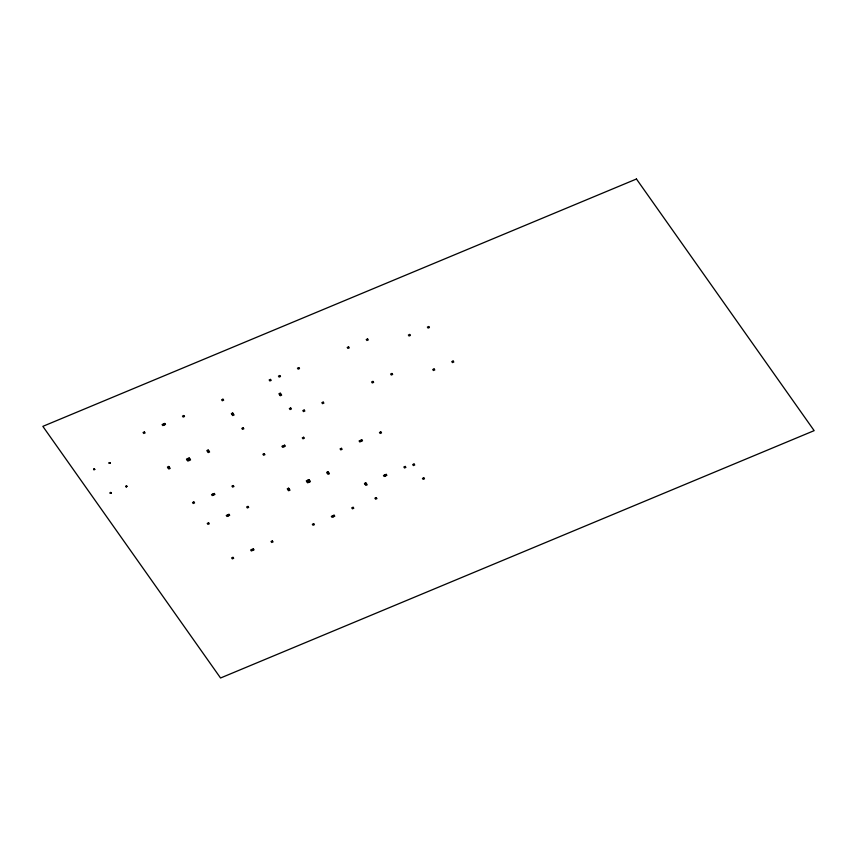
<?xml version="1.0" encoding="UTF-8"?>
<svg xmlns="http://www.w3.org/2000/svg" width="857" height="857" viewBox="0 0 857 857"><rect width="100%" height="100%" fill="white"/><g stroke="black" fill="none" stroke-linecap="round" stroke-linejoin="round"><path stroke-width="1.29" d="M94.741 469.304L94.045 469.936L93.617 469.25M111.26 493.182L110.596 492.4L110.617 493.407M126.493 485.919L125.775 486.712M126.525 486.83C126.407 484.548 125.422 488.308 126.857 486.24M126.836 486.647L126.632 485.973M93.638 469.443L94.677 469.293L93.895 469.111M110.607 493.343L111.035 492.55M110.339 492.518L110.36 493.311M110.21 493.129L111.078 492.539L111.046 493.353M109.353 462.544L109.278 463.326M110.082 463.369L110.242 462.662M110.349 492.711L110.907 492.582M125.947 486.198L126.643 486.165M232.043 414.574L233.404 414.006M279.596 394.756L280.957 394.188M168.133 468.008L169.493 467.44M187.158 460.08L189.868 458.945M207.533 451.585L208.894 451.028M287.963 489.754L289.312 489.186M306.977 481.827L309.688 480.691M327.353 473.332L328.713 472.775M365.146 484.387L366.507 483.83M110.339 493.118L111.089 493.043M109.503 462.673L110.103 463.048L109.246 462.93M109.953 463.358L109.375 463.209M94.034 469.058L94.677 469.229M110.253 462.855L109.332 462.662L109.396 463.401M360.454 440.402L361.151 441.387M384.825 474.917L385.521 475.903M283.26 445.758L283.956 446.743M307.642 480.274L309.034 482.245M332.709 515.775L333.405 516.76M163.441 424.011L164.137 424.997M187.822 458.527L189.215 460.498M212.89 494.028L213.586 495.014M227.619 514.896L228.316 515.882M251.99 549.412L252.686 550.398M636.451 179.006L42.85 426.358L220.549 677.994L814.15 430.643L636.451 179.006M144.426 431.939L143.065 432.506L143.762 433.492L145.122 432.924L144.426 431.939M164.801 423.444L162.08 424.579L162.776 425.565L165.497 424.429L164.801 423.444M183.816 415.516L182.466 416.084L183.162 417.07L184.512 416.502L183.816 415.516M222.959 399.212L221.599 399.78L222.295 400.765L223.656 400.198L222.959 399.212M270.501 379.405L269.152 379.962L269.848 380.947L271.208 380.39L270.501 379.405M279.8 375.527L278.439 376.094L279.136 377.08L280.496 376.512L279.8 375.527M298.814 367.599L297.454 368.167L298.15 369.153L299.511 368.585L298.814 367.599M348.574 346.871L347.214 347.439L347.91 348.424L349.27 347.856L348.574 346.871M367.589 338.943L366.228 339.511L366.925 340.497L368.285 339.929L367.589 338.943M409.721 334.444L408.361 335.012L409.057 335.998L410.417 335.43L409.721 334.444M428.736 326.517L427.375 327.085L428.072 328.07L429.432 327.513L428.736 326.517M232.708 413.02L231.347 413.588L232.74 415.559L234.1 414.992L232.708 413.02M280.26 393.202L278.9 393.77L280.293 395.741L281.653 395.173L280.26 393.202M243.152 427.814L241.803 428.382L242.499 429.368L243.849 428.8L243.152 427.814M290.705 407.996L289.345 408.564L290.041 409.55L291.401 408.982L290.705 407.996M168.797 466.454L167.436 467.022L168.829 468.993L170.189 468.425L168.797 466.454M189.172 457.959L186.462 459.095L187.854 461.066L190.565 459.93L189.172 457.959M208.197 450.032L206.837 450.6L208.23 452.571L209.59 452.014L208.197 450.032M304.171 410.042L302.81 410.61L303.507 411.596L304.867 411.028L304.171 410.042M323.196 402.115L321.836 402.683L322.532 403.668L323.892 403.111L323.196 402.115M372.945 381.386L371.584 381.954L372.281 382.94L373.641 382.372L372.945 381.386M391.96 373.459L390.61 374.027L391.306 375.012L392.656 374.445L391.96 373.459M434.092 368.96L432.731 369.528L433.428 370.513L434.788 369.945L434.092 368.96M453.117 361.043L451.757 361.6L452.453 362.586L453.814 362.029L453.117 361.043M264.245 453.685L262.885 454.253L263.581 455.238L264.942 454.671L264.245 453.685M284.62 445.19L281.91 446.326L282.606 447.311L285.317 446.176L284.62 445.19M303.646 437.263L302.285 437.831L302.982 438.816L304.342 438.248L303.646 437.263M193.875 501.956L192.514 502.523L193.211 503.509L194.571 502.941L193.875 501.956M214.25 493.461L211.529 494.596L212.225 495.582L214.946 494.446L214.25 493.461M233.265 485.544L231.904 486.101L232.601 487.097L233.961 486.53L233.265 485.544M341.44 448.318L340.079 448.886L340.775 449.871L342.136 449.314L341.44 448.318M361.815 439.834L359.094 440.969L359.79 441.955L362.511 440.819L361.815 439.834M380.829 431.907L379.469 432.474L380.165 433.46L381.526 432.892L380.829 431.907M288.616 488.201L287.266 488.769L288.659 490.74L290.009 490.172L288.616 488.201M308.991 479.706L306.281 480.841L307.674 482.812L310.395 481.677L308.991 479.706M328.017 471.789L326.656 472.346L328.049 474.317L329.409 473.76L328.017 471.789M208.605 522.813L207.244 523.381L207.94 524.366L209.301 523.809L208.605 522.813M228.98 514.329L226.259 515.464L226.955 516.45L229.676 515.314L228.98 514.329M247.994 506.401L246.634 506.969L247.341 507.955L248.691 507.387L247.994 506.401M365.81 482.845L364.45 483.402L365.843 485.383L367.203 484.816L365.81 482.845M386.186 474.35L383.465 475.485L384.161 476.471L386.882 475.335L386.186 474.35M405.2 466.422L403.851 466.99L404.547 467.976L405.897 467.408L405.2 466.422M414.049 464.012L412.688 464.58L413.385 465.565L414.745 464.997L414.049 464.012M232.975 557.339L231.615 557.896L232.311 558.882L233.672 558.325L232.975 557.339M253.351 548.844L250.64 549.98L251.337 550.965L254.047 549.83L253.351 548.844M272.376 540.917L271.016 541.485L271.712 542.47L273.072 541.903L272.376 540.917M313.694 523.702L312.334 524.27L313.03 525.255L314.39 524.688L313.694 523.702M334.069 515.207L331.348 516.342L332.045 517.328L334.766 516.203L334.069 515.207M353.084 507.29L351.724 507.858L352.42 508.844L353.78 508.276L353.084 507.29M376.255 497.628L374.895 498.196L375.591 499.181L376.951 498.624L376.255 497.628M423.797 477.82L422.447 478.388L423.144 479.374L424.494 478.806L423.797 477.82"/></g></svg>
